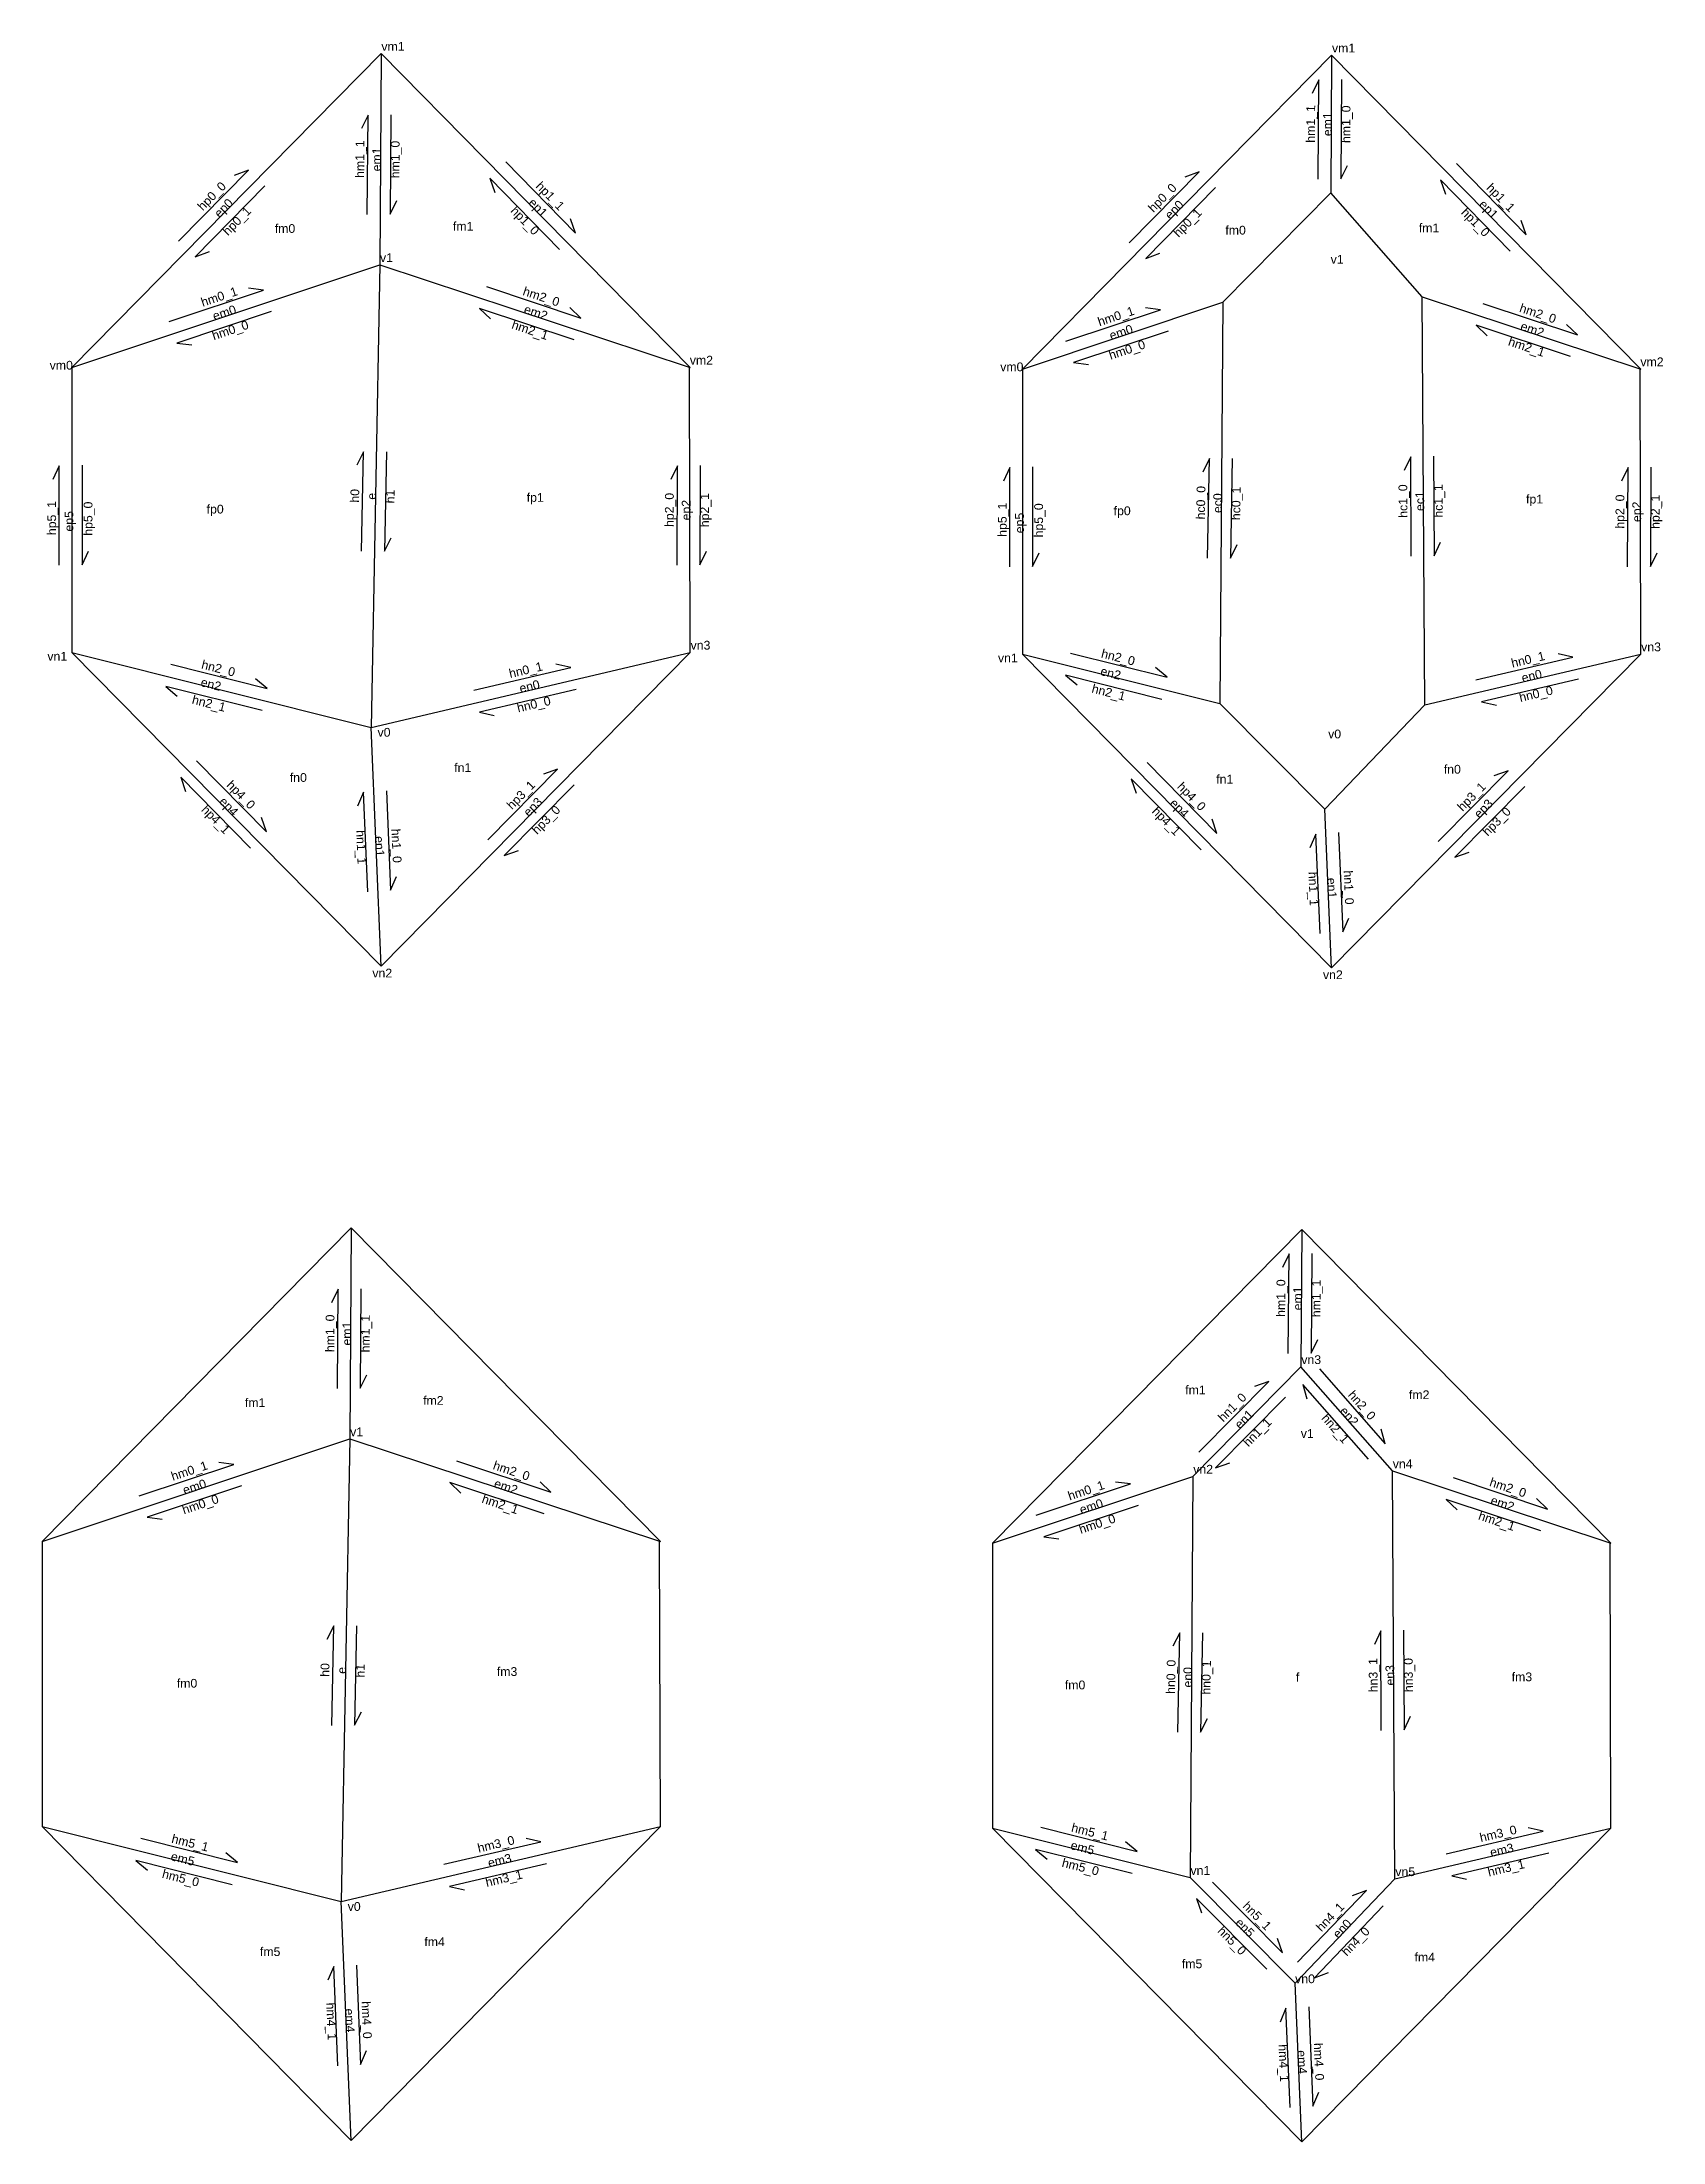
# Model space of a CAD drawing. Header units: millimetres. Extents: x 3059 to 6748, y -2266 to 2514.
import ezdxf
from ezdxf.enums import TextEntityAlignment as Align

# ---------------------------------------------------------------- set-up
doc = ezdxf.new("R2010")
doc.units = ezdxf.units.MM
doc.styles.add('Annotative', font='arial.ttf')

# ---------------------------------------------------------------- blocks, each defined once
blk = doc.blocks.new('1')
for points in [[(-126.1, 28.9), (100.3, 28.6), (69.3, 43.5)], [(101.4, -23.1), (-125, -23.1), (-94, -38)]]:
    blk.add_lwpolyline(points)
at = {"style": 'Annotative'}
for tag, p in [('hm0_1', (-0.3, 36.7)), ('em0', (-0.7, -1.5)), ('hm0_1', (-0.5, -43.6))]:
    blk.add_attdef(tag, text='', height=20, dxfattribs=at).set_placement(p, align=Align.CENTER)

msp = doc.modelspace()

# ---------------------------------------------------------------- linework, layer by layer
for p, q in [((3127.1, 1773.7), (3830.7, 2487.9)), ((3830.7, 2487.9), (3827.6, 2007.1)), ((4534.2, 1773.7), (3830.7, 2487.9)), ((5290.1, 1769.9), (5993.6, 2484.1)), ((5993.6, 2484.1), (5991.6, 2171.2)), ((6697.2, 1769.9), (5993.6, 2484.1)), ((5991.6, 2171.2), (5745.7, 1921.7)), ((6199.8, 1934.2), (5991.6, 2171.2)), ((3127.1, 1773.7), (3827.6, 2007.1)), ((3827.6, 2007.1), (3807.8, 954.3)), ((3827.6, 2007.1), (4534.2, 1773.7)), ((5290.1, 1769.9), (5745.7, 1921.7)), ((5745.7, 1921.7), (5739.5, 1008.5)), ((6199.8, 1934.2), (6697.2, 1769.9)), ((6205.6, 1005.7), (6199.8, 1934.2)), ((3127.1, 1773.7), (3127.1, 1124.9)), ((4534.2, 1124.9), (4532.5, 1773.7)), ((5290.1, 1769.9), (5290.1, 1121.1)), ((6697.2, 1121.1), (6695.4, 1769.9)), ((3127.1, 1124.9), (3830.7, 410.7)), ((3127.1, 1124.9), (3807.8, 954.3)), ((3807.8, 954.3), (4534.2, 1124.9)), ((4534.2, 1124.9), (3830.7, 410.7)), ((5290.1, 1121.1), (5993.6, 406.9)), ((5290.1, 1121.1), (5739.5, 1008.5)), ((6697.2, 1121.1), (5993.6, 406.9)), ((6205.6, 1005.7), (6697.2, 1121.1)), ((5739.5, 1008.5), (5978.4, 768.4)), ((5978.4, 768.4), (6205.6, 1005.7)), ((3830.7, 410.7), (3807.8, 954.3)), ((5993.6, 406.9), (5978.4, 768.4)), ((3059.2, -898.7), (3762.7, -184.5)), ((3762.7, -184.5), (3759.6, -665.4)), ((4466.3, -898.7), (3762.7, -184.5)), ((5222.2, -902.5), (5925.7, -188.3)), ((5925.7, -188.3), (5923.7, -501.3)), ((6629.2, -902.5), (5925.7, -188.3)), ((5923.7, -501.3), (5677.8, -750.7)), ((6131.8, -738.3), (5923.7, -501.3)), ((3059.2, -898.7), (3759.6, -665.4)), ((3759.6, -665.4), (3739.9, -1718.1)), ((3759.6, -665.4), (4466.3, -898.7)), ((5222.2, -902.5), (5677.8, -750.7)), ((5677.8, -750.7), (5671.5, -1663.9)), ((6131.8, -738.3), (6629.2, -902.5)), ((6137.7, -1666.7), (6131.8, -738.3)), ((3059.2, -898.7), (3059.2, -1547.5)), ((4466.3, -1547.5), (4464.5, -898.7)), ((5222.2, -902.5), (5222.2, -1551.3)), ((6629.2, -1551.3), (6627.5, -902.5)), ((3059.2, -1547.5), (3762.7, -2261.8)), ((3059.2, -1547.5), (3739.9, -1718.1)), ((3739.9, -1718.1), (4466.3, -1547.5)), ((4466.3, -1547.5), (3762.7, -2261.8)), ((5222.2, -1551.3), (5925.7, -2265.5)), ((5222.2, -1551.3), (5671.5, -1663.9)), ((6629.2, -1551.3), (5925.7, -2265.5)), ((6137.7, -1666.7), (6629.2, -1551.3)), ((5671.5, -1663.9), (5910.5, -1904.1)), ((5910.5, -1904.1), (6137.7, -1666.7)), ((3762.7, -2261.8), (3739.9, -1718.1)), ((5925.7, -2265.5), (5910.5, -1904.1))]:
    msp.add_line(p, q)

# ---------------------------------------------------------------- block references
ref = msp.add_blockref('1', (5992.6, 2327.7), dxfattribs=dict(rotation=89.6315395111187))
ref.add_attrib('hm0_1', 'hm1_0', dxfattribs={"height": 20, "rotation": 89.6315, "style": 'Annotative'}).set_placement((6036.2, 2326.9), align=Align.CENTER)
ref.add_attrib('hm0_1', 'hm1_1', dxfattribs={"height": 20, "rotation": 89.6315, "style": 'Annotative'}).set_placement((5955.9, 2327.6), align=Align.CENTER)
ref.add_attrib('em0', 'em1', dxfattribs={"height": 20, "rotation": 89.6315, "style": 'Annotative'}).set_placement((5994.1, 2327), align=Align.CENTER)
ref = msp.add_blockref('1', (3829.1, 2247.5), dxfattribs=dict(rotation=89.6315395111187))
ref.add_attrib('hm0_1', 'hm1_0', dxfattribs={"height": 20, "rotation": 89.6315, "style": 'Annotative'}).set_placement((3872.7, 2246.7), align=Align.CENTER)
ref.add_attrib('hm0_1', 'hm1_1', dxfattribs={"height": 20, "rotation": 89.6315, "style": 'Annotative'}).set_placement((3792.4, 2247.5), align=Align.CENTER)
ref.add_attrib('em0', 'em1', dxfattribs={"height": 20, "rotation": 89.6315, "style": 'Annotative'}).set_placement((3830.6, 2246.8), align=Align.CENTER)
ref = msp.add_blockref('1', (4182.4, 2130.8), dxfattribs=dict(rotation=314.4251772422648))
ref.add_attrib('hm0_1', 'hp1_0', dxfattribs={"height": 20, "rotation": 314.4252, "style": 'Annotative'}).set_placement((4151, 2100.6), align=Align.CENTER)
ref.add_attrib('hm0_1', 'hp1_1', dxfattribs={"height": 20, "rotation": 314.4252, "style": 'Annotative'}).set_placement((4208.5, 2156.7), align=Align.CENTER)
ref.add_attrib('em0', 'ep1', dxfattribs={"height": 20, "rotation": 314.4252, "style": 'Annotative'}).set_placement((4180.9, 2130.2), align=Align.CENTER)
ref = msp.add_blockref('1', (6345.4, 2127), dxfattribs=dict(rotation=314.4251772422648))
ref.add_attrib('hm0_1', 'hp1_0', dxfattribs={"height": 20, "rotation": 314.4252, "style": 'Annotative'}).set_placement((6313.9, 2096.9), align=Align.CENTER)
ref.add_attrib('hm0_1', 'hp1_1', dxfattribs={"height": 20, "rotation": 314.4252, "style": 'Annotative'}).set_placement((6371.4, 2152.9), align=Align.CENTER)
ref.add_attrib('em0', 'ep1', dxfattribs={"height": 20, "rotation": 314.4252, "style": 'Annotative'}).set_placement((6343.9, 2126.4), align=Align.CENTER)
ref = msp.add_blockref('1', (3478.9, 2130.8), dxfattribs=dict(rotation=45.43232625285327))
ref.add_attrib('hm0_1', 'hp0_1', dxfattribs={"height": 20, "rotation": 45.4323, "style": 'Annotative'}).set_placement((3509.6, 2099.9), align=Align.CENTER)
ref.add_attrib('hm0_1', 'hp0_0', dxfattribs={"height": 20, "rotation": 45.4323, "style": 'Annotative'}).set_placement((3452.5, 2156.4), align=Align.CENTER)
ref.add_attrib('em0', 'ep0', dxfattribs={"height": 20, "rotation": 45.4323, "style": 'Annotative'}).set_placement((3479.5, 2129.3), align=Align.CENTER)
ref = msp.add_blockref('1', (5641.9, 2127), dxfattribs=dict(rotation=45.43232625285327))
ref.add_attrib('hm0_1', 'hp0_1', dxfattribs={"height": 20, "rotation": 45.4323, "style": 'Annotative'}).set_placement((5672.6, 2096.1), align=Align.CENTER)
ref.add_attrib('hm0_1', 'hp0_0', dxfattribs={"height": 20, "rotation": 45.4323, "style": 'Annotative'}).set_placement((5615.5, 2152.6), align=Align.CENTER)
ref.add_attrib('em0', 'ep0', dxfattribs={"height": 20, "rotation": 45.4323, "style": 'Annotative'}).set_placement((5642.5, 2125.5), align=Align.CENTER)
ref = msp.add_blockref('1', (3477.3, 1890.4), dxfattribs=dict(rotation=18.42649147205759))
ref.add_attrib('hm0_1', 'hm0_0', dxfattribs={"height": 20, "rotation": 18.4265, "style": 'Annotative'}).set_placement((3490.7, 1848.9), align=Align.CENTER)
ref.add_attrib('hm0_1', 'hm0_1', dxfattribs={"height": 20, "rotation": 18.4265, "style": 'Annotative'}).set_placement((3465.5, 1925.1), align=Align.CENTER)
ref.add_attrib('em0', 'em0', dxfattribs={"height": 20, "rotation": 18.4265, "style": 'Annotative'}).set_placement((3477.2, 1888.7), align=Align.CENTER)
ref = msp.add_blockref('1', (4180.9, 1890.4), dxfattribs=dict(rotation=341.6388914823235))
ref.add_attrib('hm0_1', 'hm2_1', dxfattribs={"height": 20, "rotation": 341.6389, "style": 'Annotative'}).set_placement((4166.7, 1849.2), align=Align.CENTER)
ref.add_attrib('hm0_1', 'hm2_0', dxfattribs={"height": 20, "rotation": 341.6389, "style": 'Annotative'}).set_placement((4192.2, 1925.3), align=Align.CENTER)
ref.add_attrib('em0', 'em2', dxfattribs={"height": 20, "rotation": 341.6389, "style": 'Annotative'}).set_placement((4179.8, 1889.2), align=Align.CENTER)
ref = msp.add_blockref('1', (5517.9, 1845.8), dxfattribs=dict(rotation=18.42649147205759))
ref.add_attrib('hm0_1', 'hm0_0', dxfattribs={"height": 20, "rotation": 18.4265, "style": 'Annotative'}).set_placement((5531.2, 1804.3), align=Align.CENTER)
ref.add_attrib('hm0_1', 'hm0_1', dxfattribs={"height": 20, "rotation": 18.4265, "style": 'Annotative'}).set_placement((5506, 1880.6), align=Align.CENTER)
ref.add_attrib('em0', 'em0', dxfattribs={"height": 20, "rotation": 18.4265, "style": 'Annotative'}).set_placement((5517.7, 1844.2), align=Align.CENTER)
ref = msp.add_blockref('1', (6448.5, 1852), dxfattribs=dict(rotation=341.6388914823235))
ref.add_attrib('hm0_1', 'hm2_1', dxfattribs={"height": 20, "rotation": 341.6389, "style": 'Annotative'}).set_placement((6434.3, 1810.8), align=Align.CENTER)
ref.add_attrib('hm0_1', 'hm2_0', dxfattribs={"height": 20, "rotation": 341.6389, "style": 'Annotative'}).set_placement((6459.8, 1887), align=Align.CENTER)
ref.add_attrib('em0', 'em2', dxfattribs={"height": 20, "rotation": 341.6389, "style": 'Annotative'}).set_placement((6447.3, 1850.8), align=Align.CENTER)
ref = msp.add_blockref('1', (3817.7, 1480.7), dxfattribs=dict(rotation=88.92451969119101))
ref.add_attrib('hm0_1', 'h1', dxfattribs={"height": 20, "rotation": 88.9245, "style": 'Annotative'}).set_placement((3861.3, 1479.4), align=Align.CENTER)
ref.add_attrib('hm0_1', 'h0', dxfattribs={"height": 20, "rotation": 88.9245, "style": 'Annotative'}).set_placement((3780.9, 1481.1), align=Align.CENTER)
ref.add_attrib('em0', 'e', dxfattribs={"height": 20, "rotation": 88.9245, "style": 'Annotative'}).set_placement((3819.2, 1480), align=Align.CENTER)
ref = msp.add_blockref('1', (3127.1, 1449.3), dxfattribs=dict(rotation=90))
ref.add_attrib('hm0_1', 'hp5_0', (3174, 1390.4), dxfattribs={"height": 20, "rotation": 90, "style": 'Annotative'})
ref.add_attrib('hm0_1', 'hp5_1', (3091.2, 1391.8), dxfattribs={"height": 20, "rotation": 90, "style": 'Annotative'})
ref.add_attrib('em0', 'ep5', (3130.5, 1399.9), dxfattribs={"height": 20, "rotation": 90, "style": 'Annotative'})
ref = msp.add_blockref('1', (4533.3, 1449.3), dxfattribs=dict(rotation=89.84624461787641))
ref.add_attrib('hm0_1', 'hp2_1', dxfattribs={"height": 20, "rotation": 89.8462, "style": 'Annotative'}).set_placement((4576.9, 1448.7), align=Align.CENTER)
ref.add_attrib('hm0_1', 'hp2_0', dxfattribs={"height": 20, "rotation": 89.8462, "style": 'Annotative'}).set_placement((4496.6, 1449.1), align=Align.CENTER)
ref.add_attrib('em0', 'ep2', dxfattribs={"height": 20, "rotation": 89.8462, "style": 'Annotative'}).set_placement((4534.8, 1448.6), align=Align.CENTER)
ref = msp.add_blockref('1', (5290.1, 1445.5), dxfattribs=dict(rotation=90))
ref.add_attrib('hm0_1', 'hp5_0', (5336.9, 1386.6), dxfattribs={"height": 20, "rotation": 90, "style": 'Annotative'})
ref.add_attrib('hm0_1', 'hp5_1', (5254.2, 1388), dxfattribs={"height": 20, "rotation": 90, "style": 'Annotative'})
ref.add_attrib('em0', 'ep5', (5293.4, 1396.1), dxfattribs={"height": 20, "rotation": 90, "style": 'Annotative'})
ref = msp.add_blockref('1', (5742.6, 1465.1), dxfattribs=dict(rotation=88.92451969119101))
ref.add_attrib('hm0_1', 'hc0_1', dxfattribs={"height": 20, "rotation": 88.9245, "style": 'Annotative'}).set_placement((5786.1, 1463.8), align=Align.CENTER)
ref.add_attrib('hm0_1', 'hc0_0', dxfattribs={"height": 20, "rotation": 88.9245, "style": 'Annotative'}).set_placement((5705.8, 1465.5), align=Align.CENTER)
ref.add_attrib('em0', 'ec0', dxfattribs={"height": 20, "rotation": 88.9245, "style": 'Annotative'}).set_placement((5744.1, 1464.4), align=Align.CENTER)
ref = msp.add_blockref('1', (6202.7, 1469.9), dxfattribs=dict(rotation=90.36130428229752))
ref.add_attrib('hm0_1', 'hc1_1', dxfattribs={"height": 20, "rotation": 90.3613, "style": 'Annotative'}).set_placement((6246.3, 1469.7), align=Align.CENTER)
ref.add_attrib('hm0_1', 'hc1_0', dxfattribs={"height": 20, "rotation": 90.3613, "style": 'Annotative'}).set_placement((6165.9, 1469.4), align=Align.CENTER)
ref.add_attrib('em0', 'ec1', dxfattribs={"height": 20, "rotation": 90.3613, "style": 'Annotative'}).set_placement((6204.2, 1469.3), align=Align.CENTER)
ref = msp.add_blockref('1', (6696.3, 1445.5), dxfattribs=dict(rotation=89.84624461787641))
ref.add_attrib('hm0_1', 'hp2_1', dxfattribs={"height": 20, "rotation": 89.8462, "style": 'Annotative'}).set_placement((6739.9, 1444.9), align=Align.CENTER)
ref.add_attrib('hm0_1', 'hp2_0', dxfattribs={"height": 20, "rotation": 89.8462, "style": 'Annotative'}).set_placement((6659.6, 1445.3), align=Align.CENTER)
ref.add_attrib('em0', 'ep2', dxfattribs={"height": 20, "rotation": 89.8462, "style": 'Annotative'}).set_placement((6697.8, 1444.8), align=Align.CENTER)
ref = msp.add_blockref('1', (3467.5, 1039.6), dxfattribs=dict(rotation=345.9324932933609))
ref.add_attrib('hm0_1', 'hn2_1', (3399, 1008.5), dxfattribs={"height": 20, "rotation": 345.9325, "style": 'Annotative'})
ref.add_attrib('hm0_1', 'hn2_0', (3420.4, 1088.4), dxfattribs={"height": 20, "rotation": 345.9325, "style": 'Annotative'})
ref.add_attrib('em0', 'en2', (3418.7, 1048.4), dxfattribs={"height": 20, "rotation": 345.9325, "style": 'Annotative'})
ref = msp.add_blockref('1', (4171, 1039.6), dxfattribs=dict(rotation=13.21431322627657))
ref.add_attrib('hm0_1', 'hn0_0', dxfattribs={"height": 20, "rotation": 13.2143, "style": 'Annotative'}).set_placement((4180.5, 997.1), align=Align.CENTER)
ref.add_attrib('hm0_1', 'hn0_1', dxfattribs={"height": 20, "rotation": 13.2143, "style": 'Annotative'}).set_placement((4162.3, 1075.3), align=Align.CENTER)
ref.add_attrib('em0', 'en0', dxfattribs={"height": 20, "rotation": 13.2143, "style": 'Annotative'}).set_placement((4170.7, 1038), align=Align.CENTER)
ref = msp.add_blockref('1', (5514.8, 1064.8), dxfattribs=dict(rotation=345.9324932933609))
ref.add_attrib('hm0_1', 'hn2_1', (5446.3, 1033.7), dxfattribs={"height": 20, "rotation": 345.9325, "style": 'Annotative'})
ref.add_attrib('hm0_1', 'hn2_0', (5467.8, 1113.6), dxfattribs={"height": 20, "rotation": 345.9325, "style": 'Annotative'})
ref.add_attrib('em0', 'en2', (5466, 1073.6), dxfattribs={"height": 20, "rotation": 345.9325, "style": 'Annotative'})
ref = msp.add_blockref('1', (6451.4, 1063.4), dxfattribs=dict(rotation=13.21431322627657))
ref.add_attrib('hm0_1', 'hn0_0', dxfattribs={"height": 20, "rotation": 13.2143, "style": 'Annotative'}).set_placement((6460.9, 1020.9), align=Align.CENTER)
ref.add_attrib('hm0_1', 'hn0_1', dxfattribs={"height": 20, "rotation": 13.2143, "style": 'Annotative'}).set_placement((6442.7, 1099.1), align=Align.CENTER)
ref.add_attrib('em0', 'en0', dxfattribs={"height": 20, "rotation": 13.2143, "style": 'Annotative'}).set_placement((6451.1, 1061.8), align=Align.CENTER)
ref = msp.add_blockref('1', (3478.9, 767.8), dxfattribs=dict(rotation=314.5676737471467))
ref.add_attrib('hm0_1', 'hp4_1', dxfattribs={"height": 20, "rotation": 314.5677, "style": 'Annotative'}).set_placement((3447.5, 737.5), align=Align.CENTER)
ref.add_attrib('hm0_1', 'hp4_0', dxfattribs={"height": 20, "rotation": 314.5677, "style": 'Annotative'}).set_placement((3504.9, 793.8), align=Align.CENTER)
ref.add_attrib('em0', 'ep4', dxfattribs={"height": 20, "rotation": 314.5677, "style": 'Annotative'}).set_placement((3477.3, 767.2), align=Align.CENTER)
ref = msp.add_blockref('1', (4182.4, 767.8), dxfattribs=dict(rotation=45.43232625285327))
ref.add_attrib('hm0_1', 'hp3_0', dxfattribs={"height": 20, "rotation": 45.4323, "style": 'Annotative'}).set_placement((4213.1, 736.9), align=Align.CENTER)
ref.add_attrib('hm0_1', 'hp3_1', dxfattribs={"height": 20, "rotation": 45.4323, "style": 'Annotative'}).set_placement((4156.1, 793.4), align=Align.CENTER)
ref.add_attrib('em0', 'ep3', dxfattribs={"height": 20, "rotation": 45.4323, "style": 'Annotative'}).set_placement((4183, 766.2), align=Align.CENTER)
ref = msp.add_blockref('1', (5641.9, 764), dxfattribs=dict(rotation=314.5676737471467))
ref.add_attrib('hm0_1', 'hp4_1', dxfattribs={"height": 20, "rotation": 314.5677, "style": 'Annotative'}).set_placement((5610.5, 733.8), align=Align.CENTER)
ref.add_attrib('hm0_1', 'hp4_0', dxfattribs={"height": 20, "rotation": 314.5677, "style": 'Annotative'}).set_placement((5667.9, 790), align=Align.CENTER)
ref.add_attrib('em0', 'ep4', dxfattribs={"height": 20, "rotation": 314.5677, "style": 'Annotative'}).set_placement((5640.3, 763.4), align=Align.CENTER)
ref = msp.add_blockref('1', (6345.4, 764), dxfattribs=dict(rotation=45.43232625285327))
ref.add_attrib('hm0_1', 'hp3_0', dxfattribs={"height": 20, "rotation": 45.4323, "style": 'Annotative'}).set_placement((6376.1, 733.1), align=Align.CENTER)
ref.add_attrib('hm0_1', 'hp3_1', dxfattribs={"height": 20, "rotation": 45.4323, "style": 'Annotative'}).set_placement((6319, 789.6), align=Align.CENTER)
ref.add_attrib('em0', 'ep3', dxfattribs={"height": 20, "rotation": 45.4323, "style": 'Annotative'}).set_placement((6346, 762.5), align=Align.CENTER)
ref = msp.add_blockref('1', (3819.2, 682.5), dxfattribs=dict(rotation=272.4072081493897))
ref.add_attrib('hm0_1', 'hn1_1', dxfattribs={"height": 20, "rotation": 272.4072, "style": 'Annotative'}).set_placement((3775.7, 681.1), align=Align.CENTER)
ref.add_attrib('hm0_1', 'hn1_0', dxfattribs={"height": 20, "rotation": 272.4072, "style": 'Annotative'}).set_placement((3855.9, 684.3), align=Align.CENTER)
ref.add_attrib('em0', 'en1', dxfattribs={"height": 20, "rotation": 272.4072, "style": 'Annotative'}).set_placement((3817.7, 683.1), align=Align.CENTER)
ref = msp.add_blockref('1', (5986, 587.6), dxfattribs=dict(rotation=272.4072081493897))
ref.add_attrib('hm0_1', 'hn1_1', dxfattribs={"height": 20, "rotation": 272.4072, "style": 'Annotative'}).set_placement((5942.5, 586.3), align=Align.CENTER)
ref.add_attrib('hm0_1', 'hn1_0', dxfattribs={"height": 20, "rotation": 272.4072, "style": 'Annotative'}).set_placement((6022.7, 589.4), align=Align.CENTER)
ref.add_attrib('em0', 'en1', dxfattribs={"height": 20, "rotation": 272.4072, "style": 'Annotative'}).set_placement((5984.5, 588.2), align=Align.CENTER)
ref = msp.add_blockref('1', (5924.7, -344.8), dxfattribs=dict(rotation=89.6315395111187))
ref.add_attrib('hm0_1', 'hm1_1', dxfattribs={"height": 20, "rotation": 89.6315, "style": 'Annotative'}).set_placement((5968.3, -345.5), align=Align.CENTER)
ref.add_attrib('hm0_1', 'hm1_0', dxfattribs={"height": 20, "rotation": 89.6315, "style": 'Annotative'}).set_placement((5888, -344.8), align=Align.CENTER)
ref.add_attrib('em0', 'em1', dxfattribs={"height": 20, "rotation": 89.6315, "style": 'Annotative'}).set_placement((5926.2, -345.5), align=Align.CENTER)
ref = msp.add_blockref('1', (3761.2, -424.9), dxfattribs=dict(rotation=89.6315395111187))
ref.add_attrib('hm0_1', 'hm1_1', dxfattribs={"height": 20, "rotation": 89.6315, "style": 'Annotative'}).set_placement((3804.8, -425.7), align=Align.CENTER)
ref.add_attrib('hm0_1', 'hm1_0', dxfattribs={"height": 20, "rotation": 89.6315, "style": 'Annotative'}).set_placement((3724.4, -425), align=Align.CENTER)
ref.add_attrib('em0', 'em1', dxfattribs={"height": 20, "rotation": 89.6315, "style": 'Annotative'}).set_placement((3762.7, -425.6), align=Align.CENTER)
ref = msp.add_blockref('1', (5800.7, -626), dxfattribs=dict(rotation=45.40955383755097))
ref.add_attrib('hm0_1', 'hn1_1', dxfattribs={"height": 20, "rotation": 45.4096, "style": 'Annotative'}).set_placement((5831.4, -656.9), align=Align.CENTER)
ref.add_attrib('hm0_1', 'hn1_0', dxfattribs={"height": 20, "rotation": 45.4096, "style": 'Annotative'}).set_placement((5774.4, -600.4), align=Align.CENTER)
ref.add_attrib('em0', 'en1', dxfattribs={"height": 20, "rotation": 45.4096, "style": 'Annotative'}).set_placement((5801.3, -627.5), align=Align.CENTER)
ref = msp.add_blockref('1', (6027.8, -619.8), dxfattribs=dict(rotation=311.2899666122909))
ref.add_attrib('hm0_1', 'hn2_1', dxfattribs={"height": 20, "rotation": 311.29, "style": 'Annotative'}).set_placement((5994.7, -648.2), align=Align.CENTER)
ref.add_attrib('hm0_1', 'hn2_0', dxfattribs={"height": 20, "rotation": 311.29, "style": 'Annotative'}).set_placement((6055.2, -595.3), align=Align.CENTER)
ref.add_attrib('em0', 'en2', dxfattribs={"height": 20, "rotation": 311.29, "style": 'Annotative'}).set_placement((6026.2, -620.2), align=Align.CENTER)
ref = msp.add_blockref('1', (3409.4, -782.1), dxfattribs=dict(rotation=18.42649147205759))
ref.add_attrib('hm0_1', 'hm0_0', dxfattribs={"height": 20, "rotation": 18.4265, "style": 'Annotative'}).set_placement((3422.7, -823.6), align=Align.CENTER)
ref.add_attrib('hm0_1', 'hm0_1', dxfattribs={"height": 20, "rotation": 18.4265, "style": 'Annotative'}).set_placement((3397.5, -747.3), align=Align.CENTER)
ref.add_attrib('em0', 'em0', dxfattribs={"height": 20, "rotation": 18.4265, "style": 'Annotative'}).set_placement((3409.3, -783.7), align=Align.CENTER)
ref = msp.add_blockref('1', (4113, -782.1), dxfattribs=dict(rotation=341.6388914823235))
ref.add_attrib('hm0_1', 'hm2_1', dxfattribs={"height": 20, "rotation": 341.6389, "style": 'Annotative'}).set_placement((4098.8, -823.3), align=Align.CENTER)
ref.add_attrib('hm0_1', 'hm2_0', dxfattribs={"height": 20, "rotation": 341.6389, "style": 'Annotative'}).set_placement((4124.3, -747.1), align=Align.CENTER)
ref.add_attrib('em0', 'em2', dxfattribs={"height": 20, "rotation": 341.6389, "style": 'Annotative'}).set_placement((4111.8, -783.3), align=Align.CENTER)
ref = msp.add_blockref('1', (5450, -826.6), dxfattribs=dict(rotation=18.42649147205759))
ref.add_attrib('hm0_1', 'hm0_0', dxfattribs={"height": 20, "rotation": 18.4265, "style": 'Annotative'}).set_placement((5463.3, -868.1), align=Align.CENTER)
ref.add_attrib('hm0_1', 'hm0_1', dxfattribs={"height": 20, "rotation": 18.4265, "style": 'Annotative'}).set_placement((5438.1, -791.9), align=Align.CENTER)
ref.add_attrib('em0', 'em0', dxfattribs={"height": 20, "rotation": 18.4265, "style": 'Annotative'}).set_placement((5449.8, -828.3), align=Align.CENTER)
ref = msp.add_blockref('1', (6380.5, -820.4), dxfattribs=dict(rotation=341.6388914823235))
ref.add_attrib('hm0_1', 'hm2_1', dxfattribs={"height": 20, "rotation": 341.6389, "style": 'Annotative'}).set_placement((6366.4, -861.6), align=Align.CENTER)
ref.add_attrib('hm0_1', 'hm2_0', dxfattribs={"height": 20, "rotation": 341.6389, "style": 'Annotative'}).set_placement((6391.8, -785.4), align=Align.CENTER)
ref.add_attrib('em0', 'em2', dxfattribs={"height": 20, "rotation": 341.6389, "style": 'Annotative'}).set_placement((6379.4, -821.6), align=Align.CENTER)
ref = msp.add_blockref('1', (3749.8, -1191.7), dxfattribs=dict(rotation=88.92451969119101))
ref.add_attrib('hm0_1', 'h1', dxfattribs={"height": 20, "rotation": 88.9245, "style": 'Annotative'}).set_placement((3793.3, -1193), align=Align.CENTER)
ref.add_attrib('hm0_1', 'h0', dxfattribs={"height": 20, "rotation": 88.9245, "style": 'Annotative'}).set_placement((3713, -1191.3), align=Align.CENTER)
ref.add_attrib('em0', 'e', dxfattribs={"height": 20, "rotation": 88.9245, "style": 'Annotative'}).set_placement((3751.3, -1192.4), align=Align.CENTER)
ref = msp.add_blockref('1', (5674.7, -1207.3), dxfattribs=dict(rotation=88.92451969119101))
ref.add_attrib('hm0_1', 'hn0_1', dxfattribs={"height": 20, "rotation": 88.9245, "style": 'Annotative'}).set_placement((5718.2, -1208.6), align=Align.CENTER)
ref.add_attrib('hm0_1', 'hn0_0', dxfattribs={"height": 20, "rotation": 88.9245, "style": 'Annotative'}).set_placement((5637.9, -1206.9), align=Align.CENTER)
ref.add_attrib('em0', 'en0', dxfattribs={"height": 20, "rotation": 88.9245, "style": 'Annotative'}).set_placement((5676.1, -1208), align=Align.CENTER)
ref = msp.add_blockref('1', (6134.8, -1202.5), dxfattribs=dict(rotation=90.3613042822974))
ref.add_attrib('hm0_1', 'hn3_0', dxfattribs={"height": 20, "rotation": 90.3613, "style": 'Annotative'}).set_placement((6178.3, -1202.7), align=Align.CENTER)
ref.add_attrib('hm0_1', 'hn3_1', dxfattribs={"height": 20, "rotation": 90.3613, "style": 'Annotative'}).set_placement((6098, -1203), align=Align.CENTER)
ref.add_attrib('em0', 'en3', dxfattribs={"height": 20, "rotation": 90.3613, "style": 'Annotative'}).set_placement((6136.3, -1203.2), align=Align.CENTER)
ref = msp.add_blockref('1', (3399.5, -1632.8), dxfattribs=dict(rotation=345.9324932933609))
ref.add_attrib('hm0_1', 'hm5_0', (3331, -1663.9), dxfattribs={"height": 20, "rotation": 345.9325, "style": 'Annotative'})
ref.add_attrib('hm0_1', 'hm5_1', (3352.5, -1584), dxfattribs={"height": 20, "rotation": 345.9325, "style": 'Annotative'})
ref.add_attrib('em0', 'em5', (3350.8, -1624), dxfattribs={"height": 20, "rotation": 345.9325, "style": 'Annotative'})
ref = msp.add_blockref('1', (4103.1, -1632.8), dxfattribs=dict(rotation=13.21431322627657))
ref.add_attrib('hm0_1', 'hm3_1', dxfattribs={"height": 20, "rotation": 13.2143, "style": 'Annotative'}).set_placement((4112.6, -1675.3), align=Align.CENTER)
ref.add_attrib('hm0_1', 'hm3_0', dxfattribs={"height": 20, "rotation": 13.2143, "style": 'Annotative'}).set_placement((4094.4, -1597.1), align=Align.CENTER)
ref.add_attrib('em0', 'em3', dxfattribs={"height": 20, "rotation": 13.2143, "style": 'Annotative'}).set_placement((4102.8, -1634.4), align=Align.CENTER)
ref = msp.add_blockref('1', (5446.9, -1607.6), dxfattribs=dict(rotation=345.9324932933609))
ref.add_attrib('hm0_1', 'hm5_0', (5378.4, -1638.7), dxfattribs={"height": 20, "rotation": 345.9325, "style": 'Annotative'})
ref.add_attrib('hm0_1', 'hm5_1', (5399.8, -1558.8), dxfattribs={"height": 20, "rotation": 345.9325, "style": 'Annotative'})
ref.add_attrib('em0', 'em5', (5398.1, -1598.8), dxfattribs={"height": 20, "rotation": 345.9325, "style": 'Annotative'})
ref = msp.add_blockref('1', (6383.5, -1609), dxfattribs=dict(rotation=13.21431322627657))
ref.add_attrib('hm0_1', 'hm3_1', dxfattribs={"height": 20, "rotation": 13.2143, "style": 'Annotative'}).set_placement((6393, -1651.6), align=Align.CENTER)
ref.add_attrib('hm0_1', 'hm3_0', dxfattribs={"height": 20, "rotation": 13.2143, "style": 'Annotative'}).set_placement((6374.8, -1573.3), align=Align.CENTER)
ref.add_attrib('em0', 'em3', dxfattribs={"height": 20, "rotation": 13.2143, "style": 'Annotative'}).set_placement((6383.1, -1610.7), align=Align.CENTER)
ref = msp.add_blockref('1', (5791, -1784), dxfattribs=dict(rotation=314.8570966295463))
ref.add_attrib('hm0_1', 'hn5_0', dxfattribs={"height": 20, "rotation": 314.8571, "style": 'Annotative'}).set_placement((5759.8, -1814.4), align=Align.CENTER)
ref.add_attrib('hm0_1', 'hn5_1', dxfattribs={"height": 20, "rotation": 314.8571, "style": 'Annotative'}).set_placement((5816.9, -1757.9), align=Align.CENTER)
ref.add_attrib('em0', 'en5', dxfattribs={"height": 20, "rotation": 314.8571, "style": 'Annotative'}).set_placement((5789.5, -1784.6), align=Align.CENTER)
ref = msp.add_blockref('1', (6024.1, -1785.4), dxfattribs=dict(rotation=46.25472678667978))
ref.add_attrib('hm0_1', 'hn4_0', dxfattribs={"height": 20, "rotation": 46.2547, "style": 'Annotative'}).set_placement((6055.3, -1815.9), align=Align.CENTER)
ref.add_attrib('hm0_1', 'hn4_1', dxfattribs={"height": 20, "rotation": 46.2547, "style": 'Annotative'}).set_placement((5997.4, -1760.2), align=Align.CENTER)
ref.add_attrib('em0', 'en0', dxfattribs={"height": 20, "rotation": 46.2547, "style": 'Annotative'}).set_placement((6024.7, -1786.9), align=Align.CENTER)
ref = msp.add_blockref('1', (3751.3, -1989.9), dxfattribs=dict(rotation=272.4072081493897))
ref.add_attrib('hm0_1', 'hm4_1', dxfattribs={"height": 20, "rotation": 272.4072, "style": 'Annotative'}).set_placement((3707.7, -1991.3), align=Align.CENTER)
ref.add_attrib('hm0_1', 'hm4_0', dxfattribs={"height": 20, "rotation": 272.4072, "style": 'Annotative'}).set_placement((3788, -1988.1), align=Align.CENTER)
ref.add_attrib('em0', 'em4', dxfattribs={"height": 20, "rotation": 272.4072, "style": 'Annotative'}).set_placement((3749.8, -1989.3), align=Align.CENTER)
ref = msp.add_blockref('1', (5918.1, -2084.8), dxfattribs=dict(rotation=272.4072081493897))
ref.add_attrib('hm0_1', 'hm4_1', dxfattribs={"height": 20, "rotation": 272.4072, "style": 'Annotative'}).set_placement((5874.5, -2086.2), align=Align.CENTER)
ref.add_attrib('hm0_1', 'hm4_0', dxfattribs={"height": 20, "rotation": 272.4072, "style": 'Annotative'}).set_placement((5954.8, -2083), align=Align.CENTER)
ref.add_attrib('em0', 'em4', dxfattribs={"height": 20, "rotation": 272.4072, "style": 'Annotative'}).set_placement((5916.6, -2084.2), align=Align.CENTER)

# ---------------------------------------------------------------- texts
at = {"style": 'Annotative'}
for s, p in [('vm1', (3831.4, 2494.2)), ('vm1', (5994.4, 2490.4)), ('fm1', (3994.3, 2084.8)), ('fm0', (3588.8, 2079.7)), ('fm0', (5751.8, 2075.9)), ('fm1', (6191.9, 2081)), ('v1', (3828.3, 2013.3)), ('v1', (5991.3, 2009.5)), ('vm0', (3076.6, 1768.5)), ('vm2', (4533.2, 1780)), ('vm0', (5239.5, 1764.8)), ('vm2', (6696.2, 1776.2)), ('fp1', (4162.1, 1467.6)), ('fp1', (6436, 1463.8)), ('fp0', (3433.8, 1441)), ('fp0', (5497.6, 1437.2)), ('vn3', (4535, 1131.2)), ('vn3', (6697.9, 1127.4)), ('vn1', (3071.4, 1106.1)), ('vn1', (5234.4, 1102.3)), ('v0', (3822.7, 933)), ('v0', (5985.7, 929.2)), ('fn1', (3997.1, 852.6)), ('fn0', (6248.8, 848.9)), ('fn0', (3623, 830.2)), ('fn1', (5731, 826.4)), ('vn2', (3810.9, 385)), ('vn2', (5973.9, 381.2)), ('vn3', (5924.6, -494.9)), ('fm1', (3520.9, -592.8)), ('fm2', (3926.4, -587.7)), ('fm1', (5660.5, -563.8)), ('fm2', (6169.6, -574.8)), ('v1', (3760.4, -659.1)), ('v1', (5923.4, -662.9)), ('vn4', (6132.7, -731.9)), ('vn2', (5678.7, -744.3)), ('fm3', (4094.1, -1204.8)), ('fm0', (3365.9, -1231.5)), ('fm0', (5386.6, -1235.3)), ('f', (5912.5, -1217.5)), ('fm3', (6403.3, -1216.9)), ('vn1', (5672.4, -1657.5)), ('vn5', (6138.6, -1660.3)), ('v0', (3754.8, -1739.5)), ('fm4', (3929.2, -1819.8)), ('fm5', (3555.1, -1842.3)), ('fm5', (5652.8, -1870)), ('fm4', (6182.2, -1854.7)), ('vn0', (5910.5, -1904.1))]:
    msp.add_text(s, height=20, dxfattribs=at).set_placement(p)

doc.saveas('drawing.dxf')
